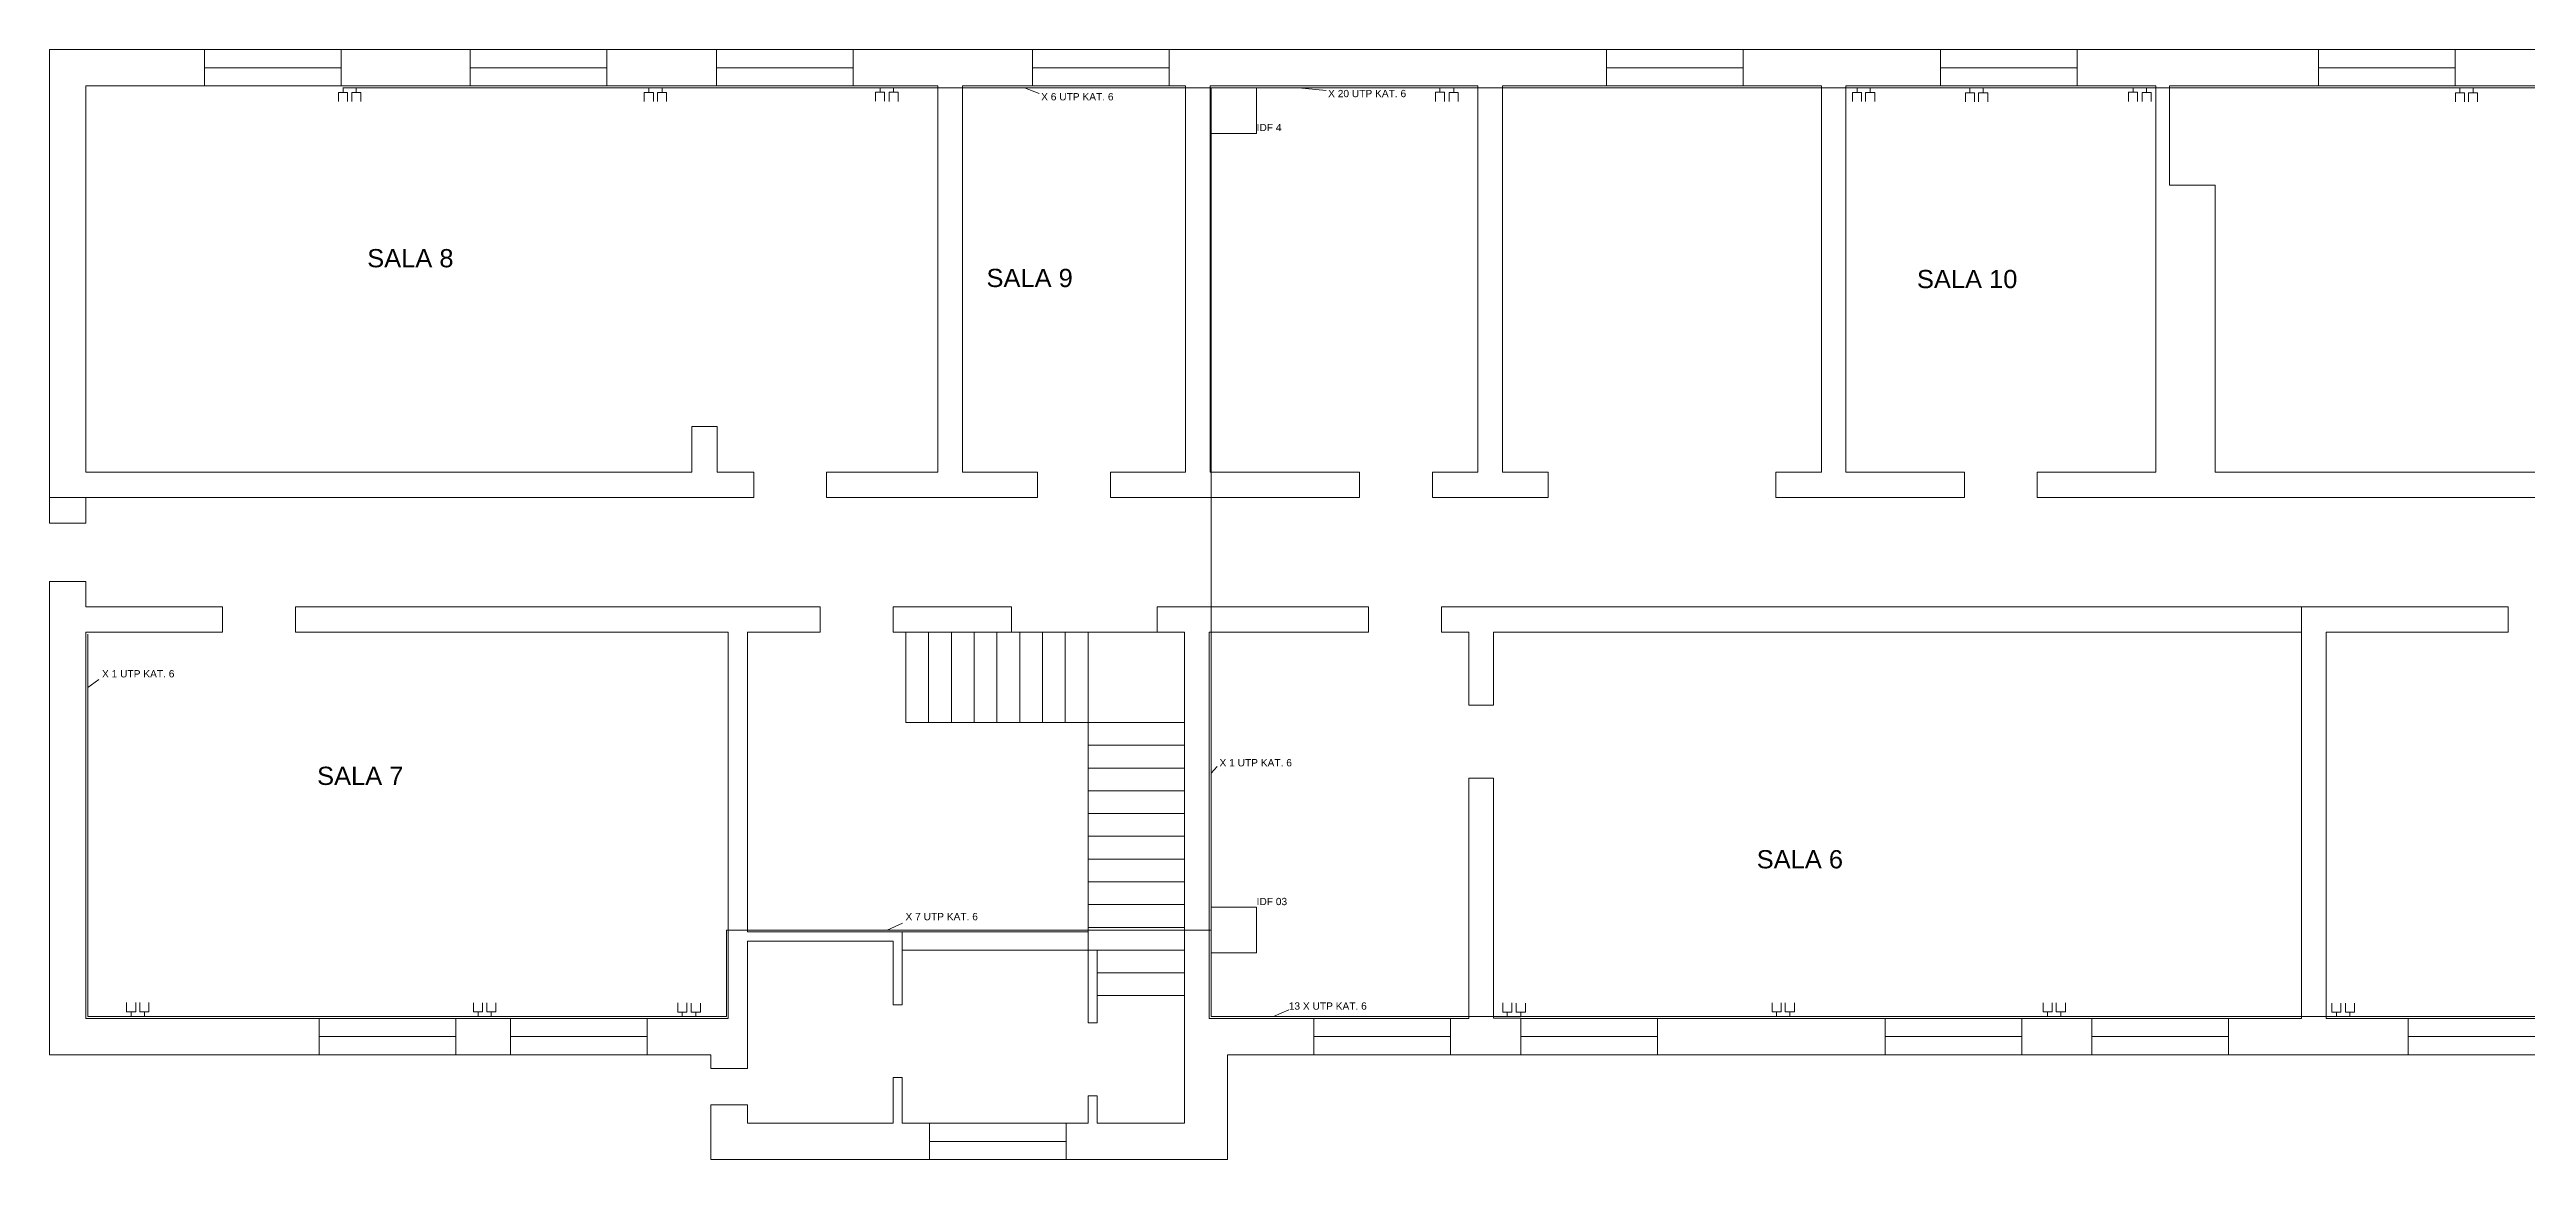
# Model space of a CAD drawing. Header units: inches. Extents: x -310 to 5734, y -155 to 2146.
# Drawn here: x -310 to 2409, y -155 to 1064 of the extents above; entities that cross this region are included whole.
import ezdxf
from ezdxf.enums import TextEntityAlignment as Align

# ---------------------------------------------------------------- set-up
doc = ezdxf.new("R2010")
doc.units = ezdxf.units.IN
doc.header["$MEASUREMENT"] = 0
doc.layers.get('0').update_dxf_attribs({"lineweight": 0})
for name, color, linetype, lineweight in [('Gniazda', 6, 'Continuous', 0), ('Gniazda - zarz.', 7, 'Continuous', 0), ('Gniazda ucz.', 3, 'Continuous', 0), ('Kable', 2, 'Continuous', 0), ('Nazwy', 5, 'Continuous', 0), ('okna', 8, 'Continuous', 0), ('Opisy', 254, 'Continuous', 0), ('Przewiercenia', 42, 'Continuous', 0), ('schody', 1, 'Continuous', 0), ('Szafy', 4, 'Continuous', 0)]:
    doc.layers.add(name, color=color, linetype=linetype, lineweight=lineweight)
doc.styles.get("Standard").update_dxf_attribs({"font": 'arial.ttf'})

# ---------------------------------------------------------------- blocks, each defined once
blk = doc.blocks.new('VDRAWCLIP1614169446')
at = {"layer": 'okna'}
for p, q in [((0, 40), (150, 40)), ((150, 20), (0, 20)), ((0, 0), (150, 0))]:
    blk.add_line(p, q, dxfattribs=at)
blk = doc.blocks.new('VDRAWCLIP1614169448')
at = {"layer": 'okna'}
for p, q in [((0, 40), (150, 40)), ((150, 20), (0, 20)), ((0, 0), (150, 0))]:
    blk.add_line(p, q, dxfattribs=at)
blk = doc.blocks.new('VDRAWCLIP1614169449')
at = {"layer": 'okna'}
for p, q in [((0, 40), (150, 40)), ((150, 20), (0, 20)), ((0, 0), (150, 0))]:
    blk.add_line(p, q, dxfattribs=at)
blk = doc.blocks.new('VDRAWCLIP1614169450')
at = {"layer": 'okna'}
for p, q in [((0, 40), (150, 40)), ((150, 20), (0, 20)), ((0, 0), (150, 0))]:
    blk.add_line(p, q, dxfattribs=at)
blk = doc.blocks.new('VDRAWCLIP1614169451')
at = {"layer": 'okna'}
for p, q in [((0, 40), (150, 40)), ((150, 20), (0, 20)), ((0, 0), (150, 0))]:
    blk.add_line(p, q, dxfattribs=at)
blk = doc.blocks.new('VDRAWCLIP1614169454')
at = {"layer": 'okna'}
for p, q in [((0, 40), (150, 40)), ((150, 20), (0, 20)), ((0, 0), (150, 0))]:
    blk.add_line(p, q, dxfattribs=at)
blk = doc.blocks.new('VDRAWCLIP1614169663')
at = {"layer": 'okna'}
blk.add_blockref('VDRAWCLIP1614169451', (0, 0), dxfattribs=at)
blk = doc.blocks.new('VDRAWCLIP1614170321')
for p, q in [((0, 0), (0, 40)), ((150, 0), (150, 40))]:
    blk.add_line(p, q)
at = {"layer": 'okna'}
blk.add_blockref('VDRAWCLIP1614169454', (0, 0), dxfattribs=at)
blk = doc.blocks.new('VDRAWCLIP1614170331')
for p, q in [((0, 0), (0, 40)), ((150, 0), (150, 40))]:
    blk.add_line(p, q)
at = {"layer": 'okna'}
blk.add_blockref('VDRAWCLIP1614169454', (0, 0), dxfattribs=at)
blk = doc.blocks.new('VDRAWCLIP1614170335')
for p, q in [((0, 0), (0, 40)), ((150, 0), (150, 40))]:
    blk.add_line(p, q)
at = {"layer": 'okna'}
blk.add_blockref('VDRAWCLIP1614169454', (0, 0), dxfattribs=at)
blk = doc.blocks.new('VDRAWCLIP1614170339')
for p, q in [((0, 0), (0, 40)), ((150, 0), (150, 40))]:
    blk.add_line(p, q)
at = {"layer": 'okna'}
blk.add_blockref('VDRAWCLIP1614169454', (0, 0), dxfattribs=at)
blk = doc.blocks.new('VDRAWCLIP1614170344')
for p, q in [((0, 0), (0, 40)), ((150, 0), (150, 40))]:
    blk.add_line(p, q)
at = {"layer": 'okna'}
blk.add_blockref('VDRAWCLIP1614169454', (0, 0), dxfattribs=at)
blk = doc.blocks.new('VDRAWCLIP1614170350')
for p, q in [((0, 0), (0, 40)), ((150, 0), (150, 40))]:
    blk.add_line(p, q)
at = {"layer": 'okna'}
blk.add_blockref('VDRAWCLIP1614169454', (0, 0), dxfattribs=at)
blk = doc.blocks.new('VDRAWCLIP1614170369')
for p, q in [((0, 0), (0, 40)), ((150, 0), (150, 40))]:
    blk.add_line(p, q)
at = {"layer": 'okna'}
blk.add_blockref('VDRAWCLIP1614169454', (0, 0), dxfattribs=at)
blk = doc.blocks.new('VDRAWCLIP1614170646')
at = {"layer": 'schody'}
for p, q in [((0, 0), (0, 25)), ((0, 25), (96, 25)), ((0, 0), (96, 0)), ((96, 25), (96, 0))]:
    blk.add_line(p, q, dxfattribs=at)
blk = doc.blocks.new('VDRAWCLIP1614170754')
for p in [(0, 20), (10, 0)]:
    blk.add_line(p, (0, 0))
at = {"layer": 'schody'}
for p, q in [((10, 25), (0, 25)), ((0, 20), (0, 0)), ((0, 0), (10, 0)), ((10, 25), (106, 25)), ((106, 0), (106, 25))]:
    blk.add_line(p, q, dxfattribs=at)
blk = doc.blocks.new('VDRAWCLIP1614170756')
for p in [(0, 20), (10, 0)]:
    blk.add_line(p, (0, 0))
at = {"layer": 'schody'}
for p, q in [((10, 25), (0, 25)), ((0, 20), (0, 0)), ((0, 0), (10, 0)), ((10, 25), (106, 25)), ((106, 0), (106, 25))]:
    blk.add_line(p, q, dxfattribs=at)
blk = doc.blocks.new('VDRAWCLIP1614170760')
for p in [(0, 20), (10, 0)]:
    blk.add_line(p, (0, 0))
at = {"layer": 'schody'}
for p, q in [((10, 25), (0, 25)), ((0, 20), (0, 0)), ((0, 0), (10, 0)), ((10, 25), (106, 25)), ((106, 0), (106, 25))]:
    blk.add_line(p, q, dxfattribs=at)
blk = doc.blocks.new('VDRAWCLIP1614170762')
for p in [(0, 20), (10, 0)]:
    blk.add_line(p, (0, 0))
at = {"layer": 'schody'}
for p, q in [((10, 25), (0, 25)), ((0, 20), (0, 0)), ((0, 0), (10, 0)), ((10, 25), (106, 25)), ((106, 0), (106, 25))]:
    blk.add_line(p, q, dxfattribs=at)
blk = doc.blocks.new('VDRAWCLIP1614170763')
for p in [(0, 20), (10, 0)]:
    blk.add_line(p, (0, 0))
at = {"layer": 'schody'}
for p, q in [((10, 25), (0, 25)), ((0, 20), (0, 0)), ((0, 0), (10, 0)), ((10, 25), (106, 25)), ((106, 0), (106, 25))]:
    blk.add_line(p, q, dxfattribs=at)
blk = doc.blocks.new('VDRAWCLIP1614170764')
for p in [(0, 20), (10, 0)]:
    blk.add_line(p, (0, 0))
at = {"layer": 'schody'}
for p, q in [((10, 25), (0, 25)), ((0, 20), (0, 0)), ((0, 0), (10, 0)), ((10, 25), (106, 25)), ((106, 0), (106, 25))]:
    blk.add_line(p, q, dxfattribs=at)
blk = doc.blocks.new('VDRAWCLIP1614170765')
for p in [(0, 20), (10, 0)]:
    blk.add_line(p, (0, 0))
at = {"layer": 'schody'}
for p, q in [((10, 25), (0, 25)), ((0, 20), (0, 0)), ((0, 0), (10, 0)), ((10, 25), (106, 25)), ((106, 0), (106, 25))]:
    blk.add_line(p, q, dxfattribs=at)
blk = doc.blocks.new('VDRAWCLIP1614170766')
for p in [(0, 20), (10, 0)]:
    blk.add_line(p, (0, 0))
at = {"layer": 'schody'}
for p, q in [((10, 25), (0, 25)), ((0, 20), (0, 0)), ((0, 0), (10, 0)), ((10, 25), (106, 25)), ((106, 0), (106, 25))]:
    blk.add_line(p, q, dxfattribs=at)
blk = doc.blocks.new('VDRAWCLIP1614170776')
for p in [(0, 20), (10, 0)]:
    blk.add_line(p, (0, 0))
at = {"layer": 'schody'}
for p, q in [((10, 25), (0, 25)), ((0, 20), (0, 0)), ((0, 0), (10, 0)), ((10, 25), (106, 25)), ((106, 0), (106, 25))]:
    blk.add_line(p, q, dxfattribs=at)
blk = doc.blocks.new('VDRAWCLIP1614170901')
at = {"layer": 'schody'}
for p, q in [((25, 99), (0, 99)), ((0, 0), (0, 99)), ((25, 0), (0, 0))]:
    blk.add_line(p, q, dxfattribs=at)
blk = doc.blocks.new('VDRAWCLIP1614170903')
at = {"layer": 'schody'}
for p, q in [((25, 99), (0, 99)), ((0, 0), (0, 99)), ((25, 0), (0, 0))]:
    blk.add_line(p, q, dxfattribs=at)
blk = doc.blocks.new('VDRAWCLIP1614170904')
at = {"layer": 'schody'}
for p, q in [((25, 99), (0, 99)), ((0, 0), (0, 99)), ((25, 0), (0, 0))]:
    blk.add_line(p, q, dxfattribs=at)
blk = doc.blocks.new('VDRAWCLIP1614170925')
at = {"layer": 'schody'}
for p, q in [((25, 99), (0, 99)), ((0, 0), (0, 99)), ((25, 0), (0, 0))]:
    blk.add_line(p, q, dxfattribs=at)
blk = doc.blocks.new('VDRAWCLIP1614170926')
at = {"layer": 'schody'}
for p, q in [((25, 99), (0, 99)), ((0, 0), (0, 99)), ((25, 0), (0, 0))]:
    blk.add_line(p, q, dxfattribs=at)
blk = doc.blocks.new('VDRAWCLIP1614170927')
at = {"layer": 'schody'}
for p, q in [((25, 99), (0, 99)), ((0, 0), (0, 99)), ((25, 0), (0, 0))]:
    blk.add_line(p, q, dxfattribs=at)
blk = doc.blocks.new('VDRAWCLIP1614169720')
for p, q in [((1, 492), (15, 492)), ((15, 492), (1209, 492)), ((1209, 492), (1223, 492)), ((1223, 492), (1223, 452)), ((15, 452), (1209, 452)), ((15.3, 343), (15, 452)), ((1209, 452), (1209, 28)), ((1223, 452), (1223, 158)), ((65.3, 343), (15.3, 343)), ((65.3, 343), (65.3, 28)), ((1223, 158), (1273, 158)), ((1273, 158), (1273, 28)), ((65.3, 28), (1048.3, 28)), ((1048.3, 28), (1048.3, 0)), ((1129, 0), (1129, 28)), ((1209, 28), (1129, 28)), ((1273, 28), (1273, 0)), ((28, 0), (0, 0)), ((1048.3, 0), (28, 0)), ((1209, 0), (1129, 0)), ((1223, 0), (1209, 0)), ((1273, 0), (1223, 0))]:
    blk.add_line(p, q)
blk = doc.blocks.new('VDRAWCLIP1614175410')
for p, q in [((0, 452), (0, 492)), ((0, 492), (40, 492)), ((40, 492), (975, 492)), ((975, 492), (1002, 492)), ((1002, 492), (1247, 492)), ((1247, 492), (1274, 492)), ((1274, 492), (1568, 492)), ((1568, 492), (1595, 492)), ((1568, 492), (1595, 492)), ((1595, 492), (1945, 492)), ((1945, 492), (1972, 492)), ((1972, 492), (2322, 492)), ((3535, 492), (3810, 492)), ((3810, 492), (3837, 492)), ((3837, 492), (3837, 492)), ((3837, 492), (3837, 452)), ((0, 424), (0, 452)), ((975, 452), (40, 452)), ((40, 452), (40, 28)), ((975, 28), (975, 452)), ((1002, 452), (1247, 452)), ((1002, 68), (1002, 452)), ((1247, 452), (1247, 28)), ((1274, 452), (1274, 28)), ((1274, 452), (1568, 452)), ((1568, 452), (1568, 28)), ((1595, 452), (1945, 452)), ((1595, 452), (1595, 68)), ((1945, 452), (1945, 28)), ((1972, 452), (1972, 28)), ((1972, 452), (2312, 452)), ((2312, 452), (2312, 28)), ((3535, 452), (3810, 452)), ((3810, 452), (3810, 28)), ((3837, 452), (3837, 28)), ((0, 0), (0, 424)), ((733, 78), (705, 78)), ((705, 78), (705, 28)), ((733, 28), (733, 78)), ((1002, 68), (1002, 28)), ((1595, 68), (1595, 28)), ((705, 28), (40, 28)), ((743, 28), (733, 28)), ((773, 28), (743, 28)), ((773, 28), (773, 0)), ((975, 28), (853, 28)), ((853, 28), (853, 0)), ((1002, 28), (1084.5, 28)), ((1084.5, 28), (1084.5, 0)), ((1247, 28), (1164.5, 28)), ((1164.5, 28), (1164.5, 0)), ((1274, 28), (1438, 28)), ((1438, 28), (1438, 0)), ((1568, 28), (1518, 28)), ((1518, 28), (1518, 0)), ((1595, 28), (1645, 28)), ((1645, 28), (1645, 0)), ((1945, 28), (1895, 28)), ((1895, 28), (1895, 0)), ((1972, 28), (2102, 28)), ((2102, 28), (2102, 0)), ((2312, 28), (2182, 28)), ((2182, 28), (2182, 0)), ((3585, 28), (3657.5, 28)), ((3657.5, 28), (3657.5, 0)), ((3810, 28), (3737.5, 28)), ((3737.5, 28), (3737.5, 0)), ((40, 0), (0, 0)), ((773, 0), (40, 0)), ((853, 0), (1002, 0)), ((1084.5, 0), (1002, 0)), ((1164.5, 0), (1274, 0)), ((1438, 0), (1274, 0)), ((1518, 0), (1567, 0)), ((1645, 0), (1567, 0)), ((1895, 0), (1945, 0)), ((1945, 0), (1972, 0)), ((2102, 0), (1972, 0)), ((2182, 0), (2312, 0)), ((3657.5, 0), (3585, 0)), ((3737.5, 0), (3810, 0)), ((3810, 0), (3837, 0))]:
    blk.add_line(p, q)
blk.add_blockref('VDRAWCLIP1614169720', (2312, 0))
blk = doc.blocks.new('VDRAWCLIP1617798703')
at = {"layer": 'Gniazda', "linetype": 'Continuous', "lineweight": 0}
for p, q in [((0, 5), (0, 15)), ((5, 5), (0, 5)), ((5, 5), (5, 0)), ((5, 5), (10, 5)), ((10, 5), (10, 15))]:
    blk.add_line(p, q, dxfattribs=at)
blk = doc.blocks.new('VDRAWCLIP1617798856')
at = {"layer": 'Gniazda', "linetype": 'Continuous'}
blk.add_blockref('VDRAWCLIP1617798703', (0, 0), dxfattribs=at)
blk = doc.blocks.new('VDRAWCLIP1617798883')
at = {"layer": 'Gniazda', "linetype": 'Continuous'}
for name, p in [('VDRAWCLIP1617798703', (0, 0.1)), ('VDRAWCLIP1617798856', (14.9, 0))]:
    blk.add_blockref(name, p, dxfattribs=at)
blk = doc.blocks.new('VDRAWCLIP1617955138')
at = {"layer": 'Gniazda', "linetype": 'Continuous'}
blk.add_blockref('VDRAWCLIP1617798883', (0, 0), dxfattribs=at)
blk = doc.blocks.new('VDRAWCLIP1617955368')
at = {"layer": 'Gniazda ucz.', "linetype": 'Continuous'}
blk.add_blockref('VDRAWCLIP1617955138', (0, 0), dxfattribs=at)
blk = doc.blocks.new('VDRAWCLIP1617955438')
at = {"layer": 'Gniazda ucz.', "linetype": 'Continuous'}
blk.add_blockref('VDRAWCLIP1617955368', (0, 0), dxfattribs=at)
blk = doc.blocks.new('VDRAWCLIP1617955583')
at = {"layer": 'Gniazda ucz.', "linetype": 'Continuous', "rotation": 179.999999999987}
blk.add_blockref('VDRAWCLIP1617955438', (24.9, 15.1), dxfattribs=at)
blk = doc.blocks.new('VDRAWCLIP1617956044')
at = {"layer": 'Gniazda', "linetype": 'Continuous', "rotation": 180}
blk.add_blockref('VDRAWCLIP1617955583', (24.9, 15.1), dxfattribs=at)
blk = doc.blocks.new('VDRAWCLIP1617956170')
at = {"layer": 'Szafy', "rotation": 180}
blk.add_blockref('VDRAWCLIP1617956044', (24.9, 15.1), dxfattribs=at)
blk = doc.blocks.new('VDRAWCLIP1617956180')
at = {"layer": 'Szafy'}
blk.add_blockref('VDRAWCLIP1617956170', (0, 0), dxfattribs=at)
blk = doc.blocks.new('VDRAWCLIP1617956219')
at = {"layer": 'Szafy', "rotation": 180}
blk.add_blockref('VDRAWCLIP1617956180', (24.9, 15.1), dxfattribs=at)
blk = doc.blocks.new('VDRAWCLIP1617956645')
at = {"layer": 'Szafy'}
blk.add_blockref('VDRAWCLIP1617956219', (0, 0), dxfattribs=at)
blk = doc.blocks.new('VDRAWCLIP1617956701')
at = {"layer": 'Szafy', "rotation": 90}
blk.add_blockref('VDRAWCLIP1617956645', (15.1, 0), dxfattribs=at)
blk = doc.blocks.new('VDRAWCLIP1617956712')
at = {"layer": 'Szafy', "rotation": 90}
blk.add_blockref('VDRAWCLIP1617956701', (24.9, 0), dxfattribs=at)
blk = doc.blocks.new('VDRAWCLIP1617956749')
at = {"layer": 'Szafy', "rotation": 90}
blk.add_blockref('VDRAWCLIP1617956701', (24.9, 0), dxfattribs=at)
blk = doc.blocks.new('VDRAWCLIP1617956792')
at = {"layer": 'Szafy', "rotation": 90}
blk.add_blockref('VDRAWCLIP1617956701', (24.9, 0), dxfattribs=at)
blk = doc.blocks.new('VDRAWCLIP1617956806')
at = {"layer": 'Szafy', "rotation": 179.9999999999935}
blk.add_blockref('VDRAWCLIP1617956792', (24.9, 15.1), dxfattribs=at)
blk = doc.blocks.new('VDRAWCLIP1617956816')
at = {"layer": 'Szafy', "rotation": 179.9999999999935}
blk.add_blockref('VDRAWCLIP1617956792', (24.9, 15.1), dxfattribs=at)
blk = doc.blocks.new('VDRAWCLIP1617956823')
at = {"layer": 'Szafy', "rotation": 179.9999999999935}
blk.add_blockref('VDRAWCLIP1617956792', (24.9, 15.1), dxfattribs=at)
blk = doc.blocks.new('VDRAWCLIP1617954900')
at = {"layer": 'Gniazda ucz.', "linetype": 'Continuous', "lineweight": 0}
for p, q in [((0, 5), (0, 15)), ((5, 5), (0, 5)), ((0, 5), (10, 5)), ((5, 0), (5, 5)), ((10, 5), (10, 15))]:
    blk.add_line(p, q, dxfattribs=at)
blk = doc.blocks.new('VDRAWCLIP1617954937')
at = {"layer": 'Gniazda ucz.', "linetype": 'Continuous', "lineweight": 0}
for p, q in [((14.5, 5), (14.5, 15)), ((19.5, 5), (14.5, 5)), ((14.5, 5), (24.5, 5)), ((19.5, 0), (19.5, 5)), ((24.5, 5), (24.5, 15))]:
    blk.add_line(p, q, dxfattribs=at)
at = {"layer": 'Gniazda ucz.', "linetype": 'Continuous'}
blk.add_blockref('VDRAWCLIP1617954900', (0, 0), dxfattribs=at)
blk = doc.blocks.new('VDRAWCLIP1617954952')
at = {"layer": 'Gniazda ucz.', "linetype": 'Continuous'}
blk.add_blockref('VDRAWCLIP1617954937', (0, 0), dxfattribs=at)
blk = doc.blocks.new('VDRAWCLIP1617956439')
at = {"layer": 'Gniazda ucz.', "linetype": 'Continuous'}
blk.add_blockref('VDRAWCLIP1617954952', (0, 0), dxfattribs=at)
blk = doc.blocks.new('VDRAWCLIP1617956472')
at = {"layer": 'Szafy', "rotation": 90}
blk.add_blockref('VDRAWCLIP1617956439', (15, 0), dxfattribs=at)
blk = doc.blocks.new('VDRAWCLIP1617956546')
at = {"layer": 'Szafy', "rotation": 90}
blk.add_blockref('VDRAWCLIP1617956472', (24.5, 0), dxfattribs=at)
blk = doc.blocks.new('VDRAWCLIP1617956583')
at = {"layer": 'Szafy', "rotation": 270.0000000000008}
blk.add_blockref('VDRAWCLIP1617956546', (0, 24.5), dxfattribs=at)
blk = doc.blocks.new('VDRAWCLIP1617956914')
at = {"layer": 'Szafy', "rotation": 269.9999999999878}
blk.add_blockref('VDRAWCLIP1617956583', (0, 15), dxfattribs=at)
blk = doc.blocks.new('VDRAWCLIP1617956920')
at = {"layer": 'Szafy', "rotation": 269.9999999999878}
blk.add_blockref('VDRAWCLIP1617956583', (0, 15), dxfattribs=at)
blk = doc.blocks.new('VDRAWCLIP1617956925')
at = {"layer": 'Szafy', "rotation": 269.9999999999878}
blk.add_blockref('VDRAWCLIP1617956583', (0, 15), dxfattribs=at)
blk = doc.blocks.new('VDRAWCLIP1617956928')
at = {"layer": 'Szafy', "rotation": 269.9999999999878}
blk.add_blockref('VDRAWCLIP1617956583', (0, 15), dxfattribs=at)
blk = doc.blocks.new('VDRAWCLIP1617956950')
at = {"layer": 'Szafy', "rotation": 269.9999999999878}
blk.add_blockref('VDRAWCLIP1617956583', (0, 15), dxfattribs=at)
blk = doc.blocks.new('VDRAWCLIP1617956959')
at = {"layer": 'Szafy', "rotation": 179.999999999987}
blk.add_blockref('VDRAWCLIP1617956950', (24.5, 15), dxfattribs=at)
blk = doc.blocks.new('VDRAWCLIP1617956969')
at = {"layer": 'Szafy', "rotation": 179.999999999987}
blk.add_blockref('VDRAWCLIP1617956950', (24.5, 15), dxfattribs=at)
blk = doc.blocks.new('VDRAWCLIP1617956976')
at = {"layer": 'Szafy', "rotation": 179.999999999987}
blk.add_blockref('VDRAWCLIP1617956950', (24.5, 15), dxfattribs=at)
blk = doc.blocks.new('VDRAWCLIP1617956980')
at = {"layer": 'Szafy', "rotation": 179.999999999987}
blk.add_blockref('VDRAWCLIP1617956950', (24.5, 15), dxfattribs=at)
blk = doc.blocks.new('VDRAWCLIP1617956990')
at = {"layer": 'Szafy', "rotation": 179.999999999987}
blk.add_blockref('VDRAWCLIP1617956950', (24.5, 15), dxfattribs=at)
blk = doc.blocks.new('VDRAWCLIP1618071096')
at = {"layer": 'Opisy'}
blk.add_line((16.8, 7.5), (0, 0), dxfattribs=at)
blk = doc.blocks.new('VDRAWCLIP1617955806')
at = {"layer": 'Gniazda - zarz.', "linetype": 'Continuous', "lineweight": 0}
for p, q in [((0, 5), (0, 15)), ((10, 5), (0, 5)), ((5, 0), (5, 5)), ((10, 5), (10, 15))]:
    blk.add_line(p, q, dxfattribs=at)
blk = doc.blocks.new('VDRAWCLIP1617955803')
at = {"layer": 'Gniazda - zarz.', "linetype": 'Continuous', "lineweight": 0}
for p, q in [((0, 5), (0, 15)), ((10, 5), (0, 5)), ((5, 0), (5, 5)), ((10, 5), (10, 15))]:
    blk.add_line(p, q, dxfattribs=at)
blk = doc.blocks.new('VDRAWCLIP1617955841')
at = {"layer": 'Gniazda - zarz.', "linetype": 'Continuous'}
for name, p in [('VDRAWCLIP1617955803', (0, 0.1)), ('VDRAWCLIP1617955806', (15.1, 0))]:
    blk.add_blockref(name, p, dxfattribs=at)
blk = doc.blocks.new('VDRAWCLIP1618079504')
at = {"layer": 'Gniazda - zarz.', "linetype": 'Continuous'}
blk.add_blockref('VDRAWCLIP1617955841', (0, 0), dxfattribs=at)
blk = doc.blocks.new('VDRAWCLIP1618079534')
at = {"layer": 'Opisy', "rotation": 180}
blk.add_blockref('VDRAWCLIP1618079504', (25.1, 15.1), dxfattribs=at)
blk = doc.blocks.new('VDRAWCLIP1618157858')
for p, q in [((570, 1179), (650, 1179)), ((0, 699), (0, 727)), ((190, 727), (40, 727)), ((40, 727), (40, 699)), ((40, 699), (0, 699)), ((0, 607), (0, 635)), ((0, 635), (40, 635)), ((40, 635), (40, 607)), ((0, 579), (0, 607)), ((40, 607), (190, 607)), ((190, 579), (190, 607)), ((270, 607), (745, 607)), ((270, 607), (270, 579)), ((766, 607), (745, 607)), ((766, 607), (846, 607)), ((846, 607), (846, 579)), ((926, 579), (926, 607)), ((1056, 607), (926, 607)), ((1056, 579), (1056, 607)), ((1216, 579), (1216, 607)), ((1216, 607), (1246, 607)), ((1273, 607), (1246, 607)), ((1448, 607), (1273, 607)), ((1448, 579), (1448, 607)), ((1558, 607), (1528, 607)), ((1528, 579), (1528, 607)), ((1585, 607), (1558, 607)), ((2472, 607), (1585, 607)), ((2472, 579), (2472, 607)), ((2472, 607), (2499, 607)), ((2472, 607), (2472, 607)), ((2499, 607), (2699, 607)), ((2699, 579), (2699, 607)), ((0, 579), (0, 539)), ((40, 155), (40, 579)), ((40, 579), (190, 579)), ((270, 579), (745, 579)), ((745, 579), (745, 240)), ((766, 579), (846, 579)), ((766, 579), (766, 250)), ((926, 579), (1056, 579)), ((1246, 579), (1216, 579)), ((1246, 579), (1246, 155)), ((1273, 155), (1273, 579)), ((1448, 579), (1273, 579)), ((1558, 579), (1528, 579)), ((1558, 499), (1558, 579)), ((2472, 579), (1585, 579)), ((1585, 579), (1585, 499)), ((2472, 155), (2472, 579)), ((2499, 499), (2499, 579)), ((2499, 579), (2699, 579)), ((0, 115), (0, 539)), ((1585, 499), (1558, 499)), ((2499, 419), (2499, 499)), ((1585, 419), (1558, 419)), ((1558, 419), (1558, 155)), ((1585, 419), (1585, 155.1)), ((2499, 419), (2499, 155)), ((926, 250), (766, 250)), ((936, 250), (926, 250)), ((936, 240), (936, 250)), ((936, 250), (1140, 250)), ((1140, 250), (1140, 230)), ((745, 200), (745, 240)), ((766, 210), (766, 240)), ((766, 240), (926, 240)), ((926, 240), (926, 170)), ((936, 170), (936, 240)), ((1140, 230), (936, 230)), ((1150, 230), (1140, 230)), ((1140, 230), (1140, 150)), ((1150, 150), (1150, 230)), ((745, 155), (745, 200)), ((766, 160), (766, 210)), ((926, 170), (936, 170)), ((40, 155), (296, 155)), ((296, 115), (296, 155)), ((446, 115), (446, 155)), ((446, 155), (506, 155)), ((506, 155), (506, 115)), ((656, 115), (656, 155)), ((656, 155), (726, 155)), ((726, 155), (745, 155)), ((766, 160), (766, 100)), ((1140, 150), (1150, 150)), ((1246, 40), (1246, 155)), ((1293, 155), (1273, 155)), ((1388, 155), (1293, 155)), ((1388, 155), (1388, 115)), ((1558, 155), (1538, 155)), ((1538, 155), (1538, 115)), ((1615, 155.1), (1585, 155.1)), ((1615, 155), (1615, 115)), ((1692, 155), (1692, 155)), ((1815, 155), (1765, 155)), ((1765, 155), (1765, 115)), ((2015, 155), (1815, 155)), ((2015, 155), (2015, 115)), ((2192, 155), (2165, 155)), ((2165, 155), (2165, 115)), ((2242, 155), (2192, 155)), ((2242, 155), (2242, 115)), ((2442, 155), (2392, 155)), ((2392, 155), (2392, 115)), ((2472, 155), (2442, 155)), ((2499, 155), (2589, 155)), ((2589, 155), (2589, 115)), ((40, 115), (0, 115)), ((40, 115), (296, 115)), ((506, 115), (446, 115)), ((676, 115), (656, 115)), ((726, 115), (676, 115)), ((726, 100), (726, 115)), ((1388, 115), (1293, 115)), ((1293, 115), (1293, 0)), ((1538, 115), (1558, 115)), ((1558, 115), (1585, 115.1)), ((1585, 115.1), (1615, 115)), ((1765, 115), (2015, 115)), ((2165, 115), (2192, 115)), ((2192, 115), (2242, 115)), ((2392, 115), (2442, 115)), ((2442, 115), (2499, 115)), ((2589, 115), (2499, 115)), ((726, 100), (766, 100)), ((926, 40), (926, 90)), ((926, 90), (936, 90)), ((936, 90), (936, 40)), ((726, 40), (726, 60)), ((726, 60), (766, 60)), ((766, 60), (766, 40)), ((1150, 70), (1140, 70)), ((1140, 70), (1140, 40)), ((1150, 60), (1150, 70)), ((1150, 40), (1150, 60)), ((726, 0), (726, 40)), ((766, 40), (926, 40)), ((936, 40), (966, 40)), ((966, 40), (966, 0)), ((1119, 40), (1116, 40)), ((1116, 40), (1116, 0)), ((1119, 40), (1140, 40)), ((1150, 40), (1246, 40)), ((966, 0), (726, 0)), ((1116, 0), (1119, 0)), ((1119, 0), (1149, 0)), ((1246, 0), (1149, 0)), ((1293, 0), (1246, 0))]:
    blk.add_line(p, q)
at = {"layer": 'Kable'}
for p, q in [((976.1, 1177), (322.1, 1177)), ((1248, 1177), (1003, 1177)), ((1275, 755), (1275, 1177)), ((1275, 1177), (1568, 1177)), ((1595, 1177), (1945, 1177)), ((1972, 1177), (2312, 1177)), ((2312, 1177), (2327, 1177)), ((2327, 1177), (3521, 1177)), ((1275, 607), (1275, 727)), ((42, 577), (42, 157)), ((1275, 252), (1275, 579)), ((743, 157), (743, 252)), ((743, 252), (745, 252)), ((766, 252), (1246, 252)), ((1273, 252), (1275, 252)), ((1275, 252), (1275, 157)), ((42, 157), (743, 157)), ((1275, 157), (1558, 157)), ((1585, 157), (2472, 157)), ((2499, 157), (3505, 157))]:
    blk.add_line(p, q, dxfattribs=at)
at = {"layer": 'Opisy'}
for p, q in [((1070.4, 1177.1), (1086.4, 1170.6)), ((1401.2, 1174.1), (1371, 1177)), ((54.1, 527.1), (42, 518.5)), ((1281.8, 431.7), (1275, 424.3)), ((1360.3, 164.5), (1343.5, 157))]:
    blk.add_line(p, q, dxfattribs=at)
at = {"layer": 'Przewiercenia'}
for p, q in [((1003, 1177), (976.1, 1177)), ((1275, 1177), (1248, 1177)), ((1568, 1177), (1595, 1177)), ((1945, 1177), (1972, 1177)), ((1275, 727), (1275, 755)), ((1275, 579), (1275, 607)), ((745, 252), (766, 252)), ((1246, 252), (1273, 252)), ((1558, 157), (1585, 157)), ((2472, 157), (2499, 157))]:
    blk.add_line(p, q, dxfattribs=at)
at = {"layer": 'schody'}
for p, q in [((1140, 579), (1115, 579)), ((1115, 480), (1115, 579)), ((1140, 473), (1140, 579)), ((1140, 579), (1246, 579)), ((1246, 579), (1246, 473)), ((965, 480), (940, 480)), ((990, 480), (965, 480)), ((1015, 480), (990, 480)), ((1040, 480), (1015, 480)), ((1065, 480), (1040, 480)), ((1090, 480), (1065, 480)), ((1115, 480), (1090, 480)), ((1140, 480), (1115, 480)), ((1140, 473), (1140, 250)), ((1246, 455), (1246, 473)), ((1150, 255), (1140, 255)), ((1140, 250), (1140, 230)), ((1150, 255), (1246, 255)), ((1246, 230), (1246, 255)), ((1140, 230), (1150, 230)), ((1150, 180), (1150, 230)), ((1150, 180), (1150, 230)), ((1150, 180), (1150, 205)), ((1150, 205), (1246, 205)), ((1246, 205), (1246, 180)), ((1150, 180), (1246, 180))]:
    blk.add_line(p, q, dxfattribs=at)
at = {"layer": 'Szafy'}
for p, q in [((1275, 1177), (1325, 1177)), ((1275, 1127), (1275, 1177)), ((1325, 1177), (1325, 1127)), ((1325, 1127), (1275, 1127)), ((1275, 252), (1275, 277)), ((1275, 277), (1325, 277)), ((1325, 277), (1325, 227)), ((1275, 227), (1275, 252)), ((1325, 227), (1275, 227))]:
    blk.add_line(p, q, dxfattribs=at)
for name, p in [('VDRAWCLIP1614175410', (0, 727)), ('VDRAWCLIP1614170321', (170.2, 1179)), ('VDRAWCLIP1614170331', (461.6, 1179)), ('VDRAWCLIP1614170335', (732, 1179)), ('VDRAWCLIP1614170339', (1079.1, 1179)), ('VDRAWCLIP1614170344', (1709, 1179)), ('VDRAWCLIP1614170350', (2075.9, 1179)), ('VDRAWCLIP1614170369', (2490.6, 1179)), ('VDRAWCLIP1614169663', (966, 0))]:
    blk.add_blockref(name, p)
at = {"layer": 'okna'}
for name, p in [('VDRAWCLIP1614169454', (296, 115)), ('VDRAWCLIP1614169454', (506, 115)), ('VDRAWCLIP1614169451', (1388, 115)), ('VDRAWCLIP1614169450', (1615, 115)), ('VDRAWCLIP1614169449', (2015, 115)), ('VDRAWCLIP1614169448', (2242, 115)), ('VDRAWCLIP1614169446', (2589, 115))]:
    blk.add_blockref(name, p, dxfattribs=at)
at = {"layer": 'Opisy'}
for name, p in [('VDRAWCLIP1618079534', (1521.3, 1162)), ('VDRAWCLIP1618071096', (919.6, 252))]:
    blk.add_blockref(name, p, dxfattribs=at)
at = {"layer": 'schody'}
for name, p in [('VDRAWCLIP1614170927', (940, 480)), ('VDRAWCLIP1614170927', (965, 480)), ('VDRAWCLIP1614170926', (990, 480)), ('VDRAWCLIP1614170925', (1015, 480)), ('VDRAWCLIP1614170904', (1040, 480)), ('VDRAWCLIP1614170903', (1065, 480)), ('VDRAWCLIP1614170901', (1090, 480)), ('VDRAWCLIP1614170776', (1140, 455)), ('VDRAWCLIP1614170766', (1140, 430)), ('VDRAWCLIP1614170765', (1140, 405)), ('VDRAWCLIP1614170764', (1140, 380)), ('VDRAWCLIP1614170763', (1140, 355)), ('VDRAWCLIP1614170762', (1140, 330)), ('VDRAWCLIP1614170760', (1140, 305)), ('VDRAWCLIP1614170756', (1140, 280)), ('VDRAWCLIP1614170754', (1140, 255)), ('VDRAWCLIP1614170646', (1150, 205))]:
    blk.add_blockref(name, p, dxfattribs=at)
at = {"layer": 'Szafy'}
for name, p in [('VDRAWCLIP1617956959', (317.2, 1162)), ('VDRAWCLIP1617956969', (652.9, 1161.8)), ('VDRAWCLIP1617956712', (906.7, 1162.1)), ('VDRAWCLIP1617956976', (1979.1, 1161.9)), ('VDRAWCLIP1617956980', (2103.1, 1161.6)), ('VDRAWCLIP1617956749', (2282.1, 1162)), ('VDRAWCLIP1617956990', (2640.9, 1161.5)), ('VDRAWCLIP1617956914', (84.6, 157.3)), ('VDRAWCLIP1617956920', (465.4, 157.2)), ('VDRAWCLIP1617956806', (689.5, 156.9)), ('VDRAWCLIP1617956816', (1595.2, 156.9)), ('VDRAWCLIP1617956925', (1890.9, 157.1)), ('VDRAWCLIP1617956928', (2188.3, 157.2)), ('VDRAWCLIP1617956823', (2505.3, 156.8))]:
    blk.add_blockref(name, p, dxfattribs=at)
at = {"layer": 'Nazwy'}
for s, p in [('SALA 8', (348.7, 973.9)), ('SALA 9', (1028.5, 952.2)), ('SALA 10', (2049.9, 951)), ('SALA 7', (293.7, 405.4)), ('SALA 6', (1874, 313.8))]:
    blk.add_text(s, height=20, dxfattribs=at).set_placement(p, align=Align.BOTTOM_LEFT)
at = {"layer": 'Opisy'}
for s, p in [('X 6 UTP KAT. 6', (1088.5, 1160.8)), ('X 20 UTP KAT. 6', (1403.5, 1164.3)), ('IDF 4', (1325, 1127)), ('X 1 UTP KAT. 6', (57.6, 527.1)), ('X 1 UTP KAT. 6', (1284.3, 429.4)), ('IDF 03', (1325, 277)), ('X 7 UTP KAT. 6', (939.6, 260.4)), ('13 X UTP KAT. 6', (1360.3, 162.2))]:
    blk.add_text(s, height=8, dxfattribs=at).set_placement(p, align=Align.BOTTOM_LEFT)

msp = doc.modelspace()

# ---------------------------------------------------------------- block references
msp.add_blockref('VDRAWCLIP1618157858', (-309.7, -154.6))

doc.saveas('drawing.dxf')
